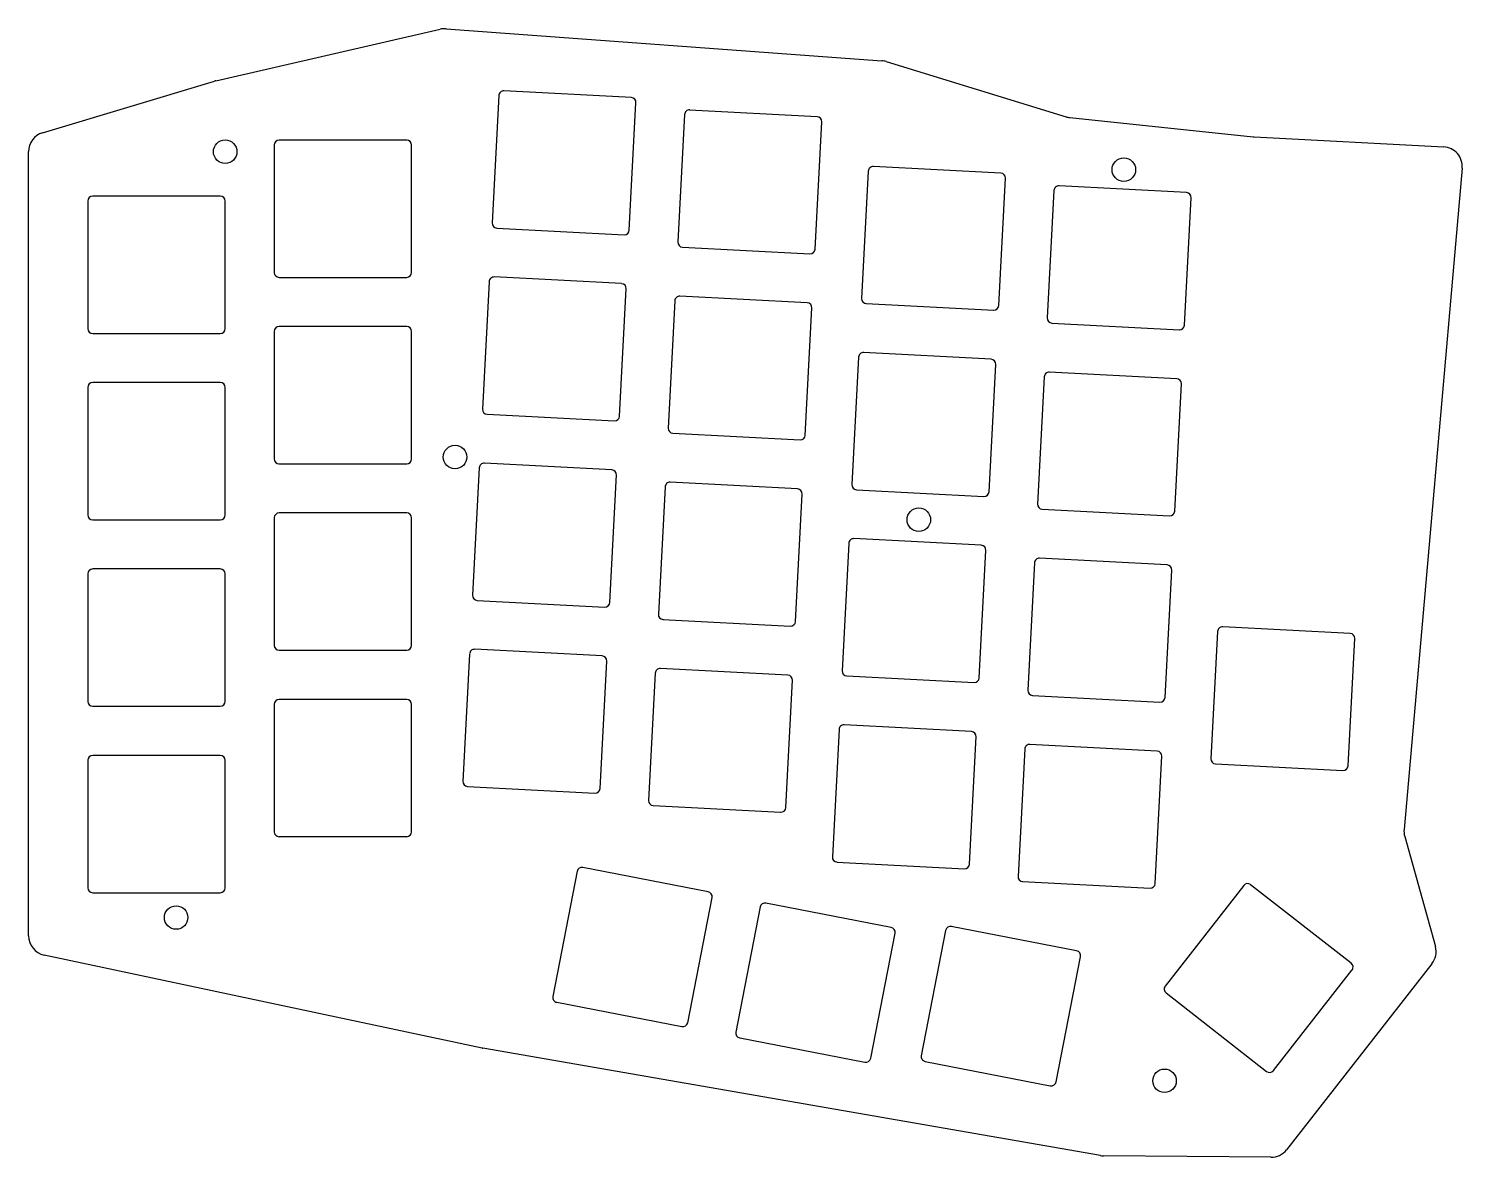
# Model space of a CAD drawing. Header units: millimetres. Extents: x -13 to 133, y -34 to 81.
import ezdxf

# ---------------------------------------------------------------- set-up
doc = ezdxf.new("R2010")
doc.units = ezdxf.units.MM

msp = doc.modelspace()

# ---------------------------------------------------------------- linework, layer by layer
for p, q in [((6.04, 75.75), (28.91, 81.02)), ((29.51, 81.07), (73.92, 77.8)), ((74.36, 77.71), (92.69, 72.09)), ((-11.6, 70.45), (5.91, 75.72)), ((48.39, 74.05), (35.41, 74.73)), ((34.88, 74.26), (34.2, 61.27)), ((48.18, 60.54), (48.86, 73.52)), ((53.81, 72.31), (53.13, 59.33)), ((67.31, 72.1), (54.33, 72.78)), ((93.06, 72.01), (111.74, 70.04)), ((67.11, 58.6), (67.79, 71.58)), ((12, 69.22), (12, 56.22)), ((25.5, 69.72), (12.5, 69.72)), ((26, 56.22), (26, 69.22)), ((111.84, 70.03), (131.17, 69.02)), ((-13.03, -11.4), (-13.03, 68.54)), ((72.53, 66.56), (71.85, 53.58)), ((86.04, 66.35), (73.06, 67.03)), ((85.83, 52.85), (86.51, 65.83)), ((133.06, 66.85), (127.13, -0.55)), ((91.45, 64.57), (90.77, 51.59)), ((104.96, 64.36), (91.98, 65.04)), ((-7, 63.5), (-7, 50.5)), ((6.5, 64), (-6.5, 64)), ((7, 50.5), (7, 63.5)), ((104.75, 50.85), (105.43, 63.84)), ((34.68, 60.75), (47.66, 60.07)), ((53.6, 58.8), (66.58, 58.12)), ((12.5, 55.72), (25.5, 55.72)), ((47.4, 55.08), (34.41, 55.76)), ((33.89, 55.28), (33.21, 42.3)), ((47.19, 41.57), (47.87, 54.55)), ((52.81, 53.34), (52.13, 40.36)), ((66.32, 53.13), (53.34, 53.81)), ((66.11, 39.62), (66.79, 52.6)), ((72.32, 53.05), (85.31, 52.37)), ((-6.5, 50), (6.5, 50)), ((12, 50.22), (12, 37.22)), ((25.5, 50.72), (12.5, 50.72)), ((26, 37.22), (26, 50.22)), ((91.25, 51.06), (104.23, 50.38)), ((71.54, 47.59), (70.86, 34.6)), ((85.05, 47.38), (72.06, 48.06)), ((84.84, 33.87), (85.52, 46.85)), ((90.46, 45.59), (89.78, 32.61)), ((103.97, 45.39), (90.98, 46.07)), ((-7, 44.5), (-7, 31.5)), ((6.5, 45), (-6.5, 45)), ((7, 31.5), (7, 44.5)), ((103.76, 31.88), (104.44, 44.86)), ((33.68, 41.78), (46.66, 41.09)), ((52.61, 39.83), (65.59, 39.15)), ((12.5, 36.72), (25.5, 36.72)), ((46.4, 36.1), (33.42, 36.78)), ((32.89, 36.31), (32.21, 23.33)), ((46.19, 22.59), (46.87, 35.58)), ((51.82, 34.36), (51.14, 21.38)), ((65.33, 34.16), (52.34, 34.84)), ((65.12, 20.65), (65.8, 33.63)), ((71.33, 34.08), (84.31, 33.4)), ((-6.5, 31), (6.5, 31)), ((12, 31.21), (12, 18.21)), ((25.5, 31.71), (12.5, 31.71)), ((26, 18.21), (26, 31.21)), ((90.25, 32.09), (103.23, 31.41)), ((70.54, 28.61), (69.86, 15.63)), ((84.05, 28.41), (71.07, 29.09)), ((83.84, 14.9), (84.52, 27.88)), ((89.46, 26.62), (88.78, 13.64)), ((102.97, 26.41), (89.99, 27.09)), ((-7, 25.5), (-7, 12.5)), ((6.5, 26), (-6.5, 26)), ((7, 12.5), (7, 25.5)), ((102.77, 12.91), (103.45, 25.89)), ((32.69, 22.8), (45.67, 22.12)), ((51.61, 20.86), (64.59, 20.18)), ((108.12, 19.63), (107.44, 6.65)), ((121.63, 19.43), (108.65, 20.11)), ((12.5, 17.71), (25.5, 17.71)), ((45.41, 17.13), (32.43, 17.81)), ((121.42, 5.92), (122.11, 18.9)), ((31.9, 17.33), (31.22, 4.35)), ((45.2, 3.62), (45.88, 16.6)), ((50.82, 15.39), (50.14, 2.41)), ((64.33, 15.18), (51.35, 15.86)), ((64.12, 1.67), (64.8, 14.66)), ((70.34, 15.11), (83.32, 14.42)), ((-6.5, 12), (6.5, 12)), ((12, 12.21), (12, -0.79)), ((25.5, 12.71), (12.5, 12.71)), ((26, -0.79), (26, 12.21)), ((89.26, 13.11), (102.24, 12.43)), ((69.55, 9.64), (68.87, -3.34)), ((83.06, 9.43), (70.07, 10.11)), ((82.85, -4.08), (83.53, 8.91)), ((88.47, 7.65), (87.79, -5.34)), ((101.98, 7.44), (89, 8.12)), ((-7, 6.5), (-7, -6.5)), ((6.5, 7), (-6.5, 7)), ((7, -6.5), (7, 6.5)), ((101.77, -6.07), (102.45, 6.91)), ((107.92, 6.13), (120.9, 5.45)), ((31.69, 3.83), (44.67, 3.15)), ((50.62, 1.88), (63.6, 1.2)), ((12.5, -1.28), (25.5, -1.28)), ((127.2, -1.26), (130.32, -12.48)), ((69.34, -3.87), (82.32, -4.55)), ((42.87, -4.82), (40.39, -17.58)), ((56.21, -6.91), (43.45, -4.43)), ((-6.5, -7), (6.5, -7)), ((88.26, -5.86), (101.25, -6.54)), ((110.79, -6.27), (102.79, -16.51)), ((121.74, -14.18), (111.49, -6.18)), ((54.13, -20.25), (56.61, -7.49)), ((61.52, -8.45), (59.04, -21.21)), ((74.87, -10.53), (62.1, -8.05)), ((72.78, -23.88), (75.26, -11.12)), ((80.41, -10.84), (77.93, -23.61)), ((93.75, -12.93), (80.99, -10.45)), ((33.19, -22.83), (-11.44, -13.36)), ((91.67, -26.28), (94.15, -13.52)), ((129.97, -14.25), (115.16, -33.2)), ((113.82, -25.13), (121.82, -14.89)), ((102.87, -17.21), (113.12, -25.22)), ((40.78, -18.17), (53.54, -20.65)), ((59.43, -21.79), (72.19, -24.27)), ((96.18, -33.8), (33.26, -22.84)), ((78.32, -24.19), (91.08, -26.67)), ((113.56, -33.97), (96.5, -33.83))]:
    msp.add_line(p, q)
for centre in [(7, 68.53), (98.57, 66.7), (30.42, 37.41), (77.68, 31.02), (2, -9.53), (102.72, -26.17)]:
    msp.add_circle(centre, 1.2)
for centre, radius, start, end in [((29.36, 79.07), 2, 85.7888, 102.9638), ((73.77, 75.8), 2, 72.9283, 85.7888), ((6.49, 73.81), 2, 102.9638, 106.7407), ((35.38, 74.23), 0.5, 87, 177), ((48.36, 73.55), 0.5, 357, 87), ((54.31, 72.29), 0.5, 87, 177), ((67.29, 71.6), 0.5, 357, 87), ((93.27, 74), 2, 252.9283, 263.9872), ((-11.03, 68.54), 2, 106.7407, 180), ((12.5, 69.22), 0.5, 90, 180), ((25.5, 69.22), 0.5, 0, 90), ((111.95, 72.03), 2, 263.9872, 267), ((131.06, 67.02), 2, 354.9765, 87), ((73.03, 66.53), 0.5, 87, 177), ((86.01, 65.85), 0.5, 357, 87), ((91.95, 64.54), 0.5, 87, 177), ((104.93, 63.86), 0.5, 357, 87), ((-6.5, 63.5), 0.5, 90, 180), ((6.5, 63.5), 0.5, 0, 90), ((34.7, 61.25), 0.5, 177, 267), ((47.68, 60.57), 0.5, 267, 357), ((53.63, 59.3), 0.5, 177, 267), ((66.61, 58.62), 0.5, 267, 357), ((12.5, 56.22), 0.5, 180, 270), ((25.5, 56.22), 0.5, 270, 0), ((34.39, 55.26), 0.5, 87, 177), ((47.37, 54.58), 0.5, 357, 87), ((53.31, 53.31), 0.5, 87, 177), ((66.29, 52.63), 0.5, 357, 87), ((72.35, 53.55), 0.5, 177, 267), ((85.33, 52.87), 0.5, 267, 357), ((91.27, 51.56), 0.5, 177, 267), ((-6.5, 50.5), 0.5, 180, 270), ((6.5, 50.5), 0.5, 270, 0), ((12.5, 50.22), 0.5, 90, 180), ((25.5, 50.22), 0.5, 0, 90), ((104.25, 50.88), 0.5, 267, 357), ((72.04, 47.56), 0.5, 87, 177), ((85.02, 46.88), 0.5, 357, 87), ((90.96, 45.57), 0.5, 87, 177), ((103.94, 44.89), 0.5, 357, 87), ((-6.5, 44.5), 0.5, 90, 180), ((6.5, 44.5), 0.5, 0, 90), ((33.71, 42.27), 0.5, 177, 267), ((46.69, 41.59), 0.5, 267, 357), ((52.63, 40.33), 0.5, 177, 267), ((65.61, 39.65), 0.5, 267, 357), ((12.5, 37.22), 0.5, 180, 270), ((25.5, 37.22), 0.5, 270, 0), ((33.39, 36.28), 0.5, 87, 177), ((46.38, 35.6), 0.5, 357, 87), ((52.32, 34.34), 0.5, 87, 177), ((65.3, 33.66), 0.5, 357, 87), ((71.36, 34.58), 0.5, 177, 267), ((84.34, 33.9), 0.5, 267, 357), ((90.28, 32.59), 0.5, 177, 267), ((-6.5, 31.5), 0.5, 180, 270), ((6.5, 31.5), 0.5, 270, 0), ((12.5, 31.21), 0.5, 90, 180), ((25.5, 31.21), 0.5, 0, 90), ((103.26, 31.91), 0.5, 267, 357), ((71.04, 28.59), 0.5, 87, 177), ((84.02, 27.91), 0.5, 357, 87), ((89.96, 26.59), 0.5, 87, 177), ((102.95, 25.91), 0.5, 357, 87), ((-6.5, 25.5), 0.5, 90, 180), ((6.5, 25.5), 0.5, 0, 90), ((32.71, 23.3), 0.5, 177, 267), ((45.7, 22.62), 0.5, 267, 357), ((51.64, 21.35), 0.5, 177, 267), ((64.62, 20.67), 0.5, 267, 357), ((108.62, 19.61), 0.5, 87, 177), ((121.61, 18.93), 0.5, 357, 87), ((12.5, 18.21), 0.5, 180, 270), ((25.5, 18.21), 0.5, 270, 0), ((32.4, 17.31), 0.5, 87, 177), ((45.38, 16.63), 0.5, 357, 87), ((51.32, 15.36), 0.5, 87, 177), ((64.31, 14.68), 0.5, 357, 87), ((70.36, 15.6), 0.5, 177, 267), ((83.34, 14.92), 0.5, 267, 357), ((89.28, 13.61), 0.5, 177, 267), ((-6.5, 12.5), 0.5, 180, 270), ((6.5, 12.5), 0.5, 270, 0), ((12.5, 12.21), 0.5, 90, 180), ((25.5, 12.21), 0.5, 0, 90), ((102.27, 12.93), 0.5, 267, 357), ((70.05, 9.61), 0.5, 87, 177), ((83.03, 8.93), 0.5, 357, 87), ((88.97, 7.62), 0.5, 87, 177), ((101.95, 6.94), 0.5, 357, 87), ((-6.5, 6.5), 0.5, 90, 180), ((6.5, 6.5), 0.5, 0, 90), ((107.94, 6.63), 0.5, 177, 267), ((120.93, 5.95), 0.5, 267, 357), ((31.72, 4.33), 0.5, 177, 267), ((44.7, 3.65), 0.5, 267, 357), ((50.64, 2.38), 0.5, 177, 267), ((63.63, 1.7), 0.5, 267, 357), ((12.5, -0.79), 0.5, 180, 270), ((25.5, -0.79), 0.5, 270, 0), ((129.12, -0.73), 2, 174.9765, 195.5398), ((69.37, -3.37), 0.5, 177, 267), ((82.35, -4.05), 0.5, 267, 357), ((43.36, -4.92), 0.5, 79, 169), ((88.29, -5.36), 0.5, 177, 267), ((-6.5, -6.5), 0.5, 180, 270), ((6.5, -6.5), 0.5, 270, 0), ((56.12, -7.4), 0.5, 349, 79), ((101.27, -6.04), 0.5, 267, 357), ((111.18, -6.57), 0.5, 52, 142), ((62.01, -8.54), 0.5, 79, 169), ((-11.03, -11.4), 2, 180, 258.0224), ((74.77, -11.02), 0.5, 349, 79), ((80.9, -10.94), 0.5, 79, 169), ((93.66, -13.42), 0.5, 349, 79), ((128.39, -13.02), 2, 322, 15.5398), ((121.43, -14.58), 0.5, 322, 52), ((103.18, -16.82), 0.5, 142, 232), ((40.88, -17.68), 0.5, 169, 259), ((53.64, -20.16), 0.5, 259, 349), ((59.53, -21.3), 0.5, 169, 259), ((33.61, -20.87), 2, 258.0224, 260.118), ((72.29, -23.78), 0.5, 259, 349), ((78.42, -23.7), 0.5, 169, 259), ((91.18, -26.18), 0.5, 259, 349), ((113.42, -24.82), 0.5, 232, 322), ((113.58, -31.97), 2, 269.5314, 322), ((96.52, -31.83), 2, 260.118, 269.5314)]:
    msp.add_arc(centre, radius, start, end)

doc.saveas('drawing.dxf')
